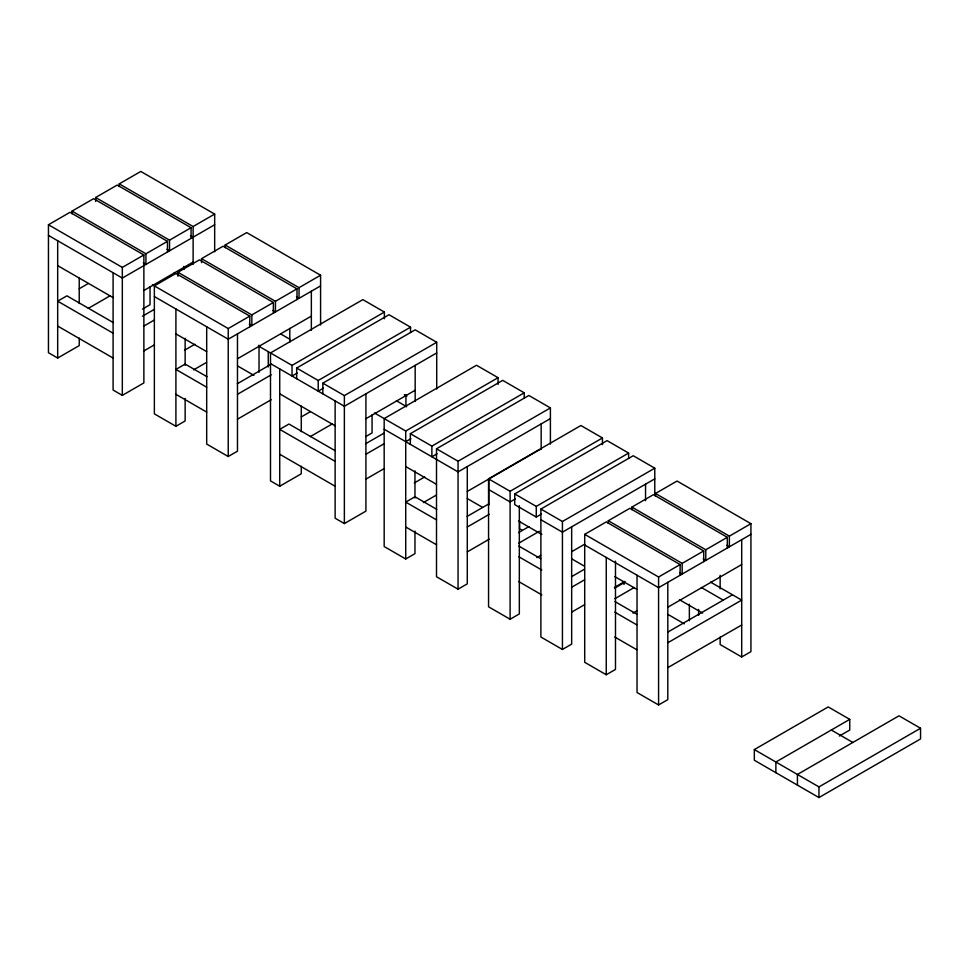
<?xml version="1.0" encoding="UTF-8"?>
<svg xmlns="http://www.w3.org/2000/svg" width="969" height="969" viewBox="0 0 969 969"><rect width="100%" height="100%" fill="white"/><g stroke="black" fill="none" stroke-linecap="round" stroke-linejoin="round"><path stroke-width="1.45" d="M79.228 338.084L79.228 345.606L57.68 358.046L48.45 352.716L48.45 224.747L69.998 212.308L143.872 254.968L143.872 382.925L122.324 395.364L113.094 390.035L113.094 272.737M72.045 213.786L72.045 211.121L93.593 198.681L167.48 241.342L167.48 252.001M95.652 201.504L95.652 197.494L117.201 185.055L191.075 227.715L191.075 238.374M119.248 186.545L119.248 183.88L140.796 171.44L214.67 214.088L214.67 251.819M79.228 288.726L88.3 283.493M48.45 224.747L122.324 267.408L143.872 254.968M72.045 211.121L145.931 253.781L167.48 241.342M95.652 197.494L169.527 240.155L191.075 227.715M119.248 183.88L193.122 226.528L214.67 214.088M214.67 224.747L122.324 278.067L48.45 235.419M88.3 308.372L110.333 295.654M143.872 290.506L193.122 262.078M175.91 273.452L154.362 285.891L154.362 413.86L175.91 426.299L185.14 420.97L185.14 398.404M177.957 276.274L177.957 272.277L199.505 259.837L273.391 302.485L273.391 313.144M201.564 262.647L201.564 258.65L223.112 246.211L296.986 288.859L296.986 299.518M225.159 247.689L225.159 245.024L246.707 232.584L320.582 275.232L320.582 324.99M142.431 309.123L150.038 304.726L150.038 286.679M142.419 316.233L154.083 309.499M143.872 326.056L154.241 320.061M143.872 350.935L154.241 344.952M184.498 350.257L194.866 344.261M152.399 284.765L228.236 328.552L249.784 316.112L249.784 326.771M177.957 272.277L251.843 314.925L273.391 302.485M201.564 258.65L275.438 301.298L296.986 288.859M225.159 245.024L299.033 287.672L320.582 275.232M320.582 285.903L228.236 339.211L154.362 296.562M193.57 369.892L206.53 362.406M237.478 358.76L311.352 316.112M237.308 383.736L271.005 364.283M237.478 394.31L271.175 374.858M259.026 346.321L292.044 365.386L384.39 312.066L384.39 318.728M296.659 378.709L296.659 368.05L389.005 314.731L410.553 327.171L410.553 332.512M297.241 373.041L292.044 376.045L292.044 365.386M237.478 419.189L271.175 399.737M296.659 368.05L318.207 380.49L410.553 327.171M322.822 393.826L322.822 383.155L415.168 329.835L436.716 342.287L436.716 389.041M323.404 388.157L318.207 391.161L318.207 380.49M206.688 326.771L206.688 444.068L228.236 456.508L237.478 451.179L237.478 333.881M301.274 416.924L310.346 411.692M322.822 383.155L344.37 395.594L436.716 342.287M436.716 352.946L344.37 406.265L270.496 363.605M310.346 436.571L332.379 423.853M365.919 418.705L415.168 390.265M384.39 312.066L362.842 299.627L270.496 352.946L270.496 480.903L279.726 486.232L301.274 473.793L301.274 466.283M365.737 436.583L372.072 432.925L372.072 414.877M365.749 443.681L383.906 433.204M374.434 412.964L405.72 431.023L498.066 377.704L498.066 384.366M365.919 454.243L384.063 443.766M410.335 444.347L410.335 433.688L502.693 380.369L524.241 392.808L524.241 398.138M405.72 441.682L410.929 438.678M365.919 479.122L384.063 468.657M410.335 433.688L431.883 446.128L524.241 392.808M467.288 466.561L467.288 583.859L458.058 589.188L436.51 576.749L436.51 448.792L528.856 395.473L550.404 407.913L550.404 444.141M437.092 453.783L431.883 456.787L431.883 446.128M414.308 482.937L424.676 476.954M335.129 400.924L335.129 518.221L344.37 523.563L365.919 511.123L365.919 393.826M436.51 448.792L458.058 461.232L550.404 407.913M550.404 418.584L458.058 471.891L384.172 429.243M423.38 502.572L436.341 495.098M519.336 505.636L519.336 613.91L510.106 619.239L488.558 606.8L488.558 478.843L580.903 425.524L602.452 437.964L602.452 444.626M467.288 491.44L539.866 449.543M488.558 478.843L510.106 491.283L602.452 437.964M467.131 516.416L489.163 503.698M541.465 514.054L536.269 517.046L514.721 504.607L514.721 493.948L607.066 440.629L628.615 453.068L628.615 458.41M498.066 377.704L476.518 365.265L384.172 418.584L384.172 546.54L405.72 558.98L414.962 553.65L414.962 531.097M515.302 498.938L510.106 501.942L488.558 489.502M467.288 526.991L489.321 514.273M514.721 493.948L536.269 506.387L628.615 453.068M571.662 526.821L571.662 644.119L562.432 649.46L540.884 637.021L540.884 509.052L633.229 455.733L654.778 468.184L654.778 495.389M467.288 551.87L489.321 539.152M518.524 532.623L528.892 526.639M518.694 543.197L539.43 531.23M540.884 509.052L562.432 521.492L654.778 468.184M654.778 478.843L562.432 532.163L540.884 519.723M536.838 557.599L540.726 555.358M615.485 561.148L615.485 669.422L606.255 674.751L584.707 662.311L584.707 534.355L606.255 521.916L680.129 564.564L680.129 575.223M608.302 523.393L608.302 520.728L629.85 508.289L703.724 550.937L703.724 561.608M631.897 509.767L631.897 507.102L653.445 494.662L727.331 537.311L727.331 547.982M655.504 496.14L655.504 493.475L677.052 481.036L750.927 523.684L750.927 651.652L741.697 656.982L720.149 644.542L720.149 637.021M571.662 551.712L584.622 544.227M571.504 576.688L584.464 569.203M571.662 587.25L584.622 579.765M571.662 612.129L584.622 604.656M614.443 587.444L624.811 581.448M614.673 588.135L625.041 582.151M614.831 598.709L634.283 587.48M584.707 534.355L658.581 577.003L680.129 564.564M608.302 520.728L682.176 563.377L703.724 550.937M631.897 507.102L705.783 549.75L727.331 537.311M655.504 493.475L729.378 536.136L750.927 523.684M750.927 534.355L658.581 587.674L584.707 545.014M632.987 613.111L636.875 610.87M667.811 607.224L741.697 564.564M667.653 632.188L732.479 594.796M667.811 642.762L741.697 600.114L710.568 582.139M667.811 667.641L741.697 624.993M637.033 575.223L637.033 692.52L658.581 704.972L667.811 699.63L667.811 582.333M797.426 785.12L797.426 774.461L899.002 715.812L920.55 728.252L920.55 738.923L818.962 797.56L754.33 760.241L754.33 749.582L828.204 706.934L849.752 719.373L849.752 730.032L839.384 736.016M849.752 719.373L775.878 762.022L775.878 772.681M754.33 749.582L818.962 786.901L920.55 728.252M190.53 235.697L193.122 237.187M296.441 296.841L299.033 298.343L299.033 287.672M726.786 545.293L729.378 546.795L729.378 536.136M166.934 249.324L169.527 250.814L169.527 240.155M272.846 310.468L275.438 311.957L275.438 301.298M703.191 558.919L705.783 560.421L705.783 549.75M404.291 394.649L406.859 396.139M174.299 272.531L249.784 316.112M280.828 334.026L289.804 339.211M396.345 400.73L406.653 406.677M143.339 262.95L145.931 264.44L145.931 253.781M249.251 324.094L251.843 325.584L251.843 314.925M679.584 572.546L682.176 574.048L682.176 563.377M701.326 587.468L723.249 600.126M679.414 599.702L702.622 613.098M518.609 521.068L541.804 534.464M614.746 576.579L636.669 589.237M237.478 365.87L253.951 375.391M467.288 498.55L482.501 507.332M522.158 530.237L519.614 528.771L519.614 521.249M571.662 558.822L584.343 566.138M667.811 614.334L684.296 623.842M57.68 265.627L113.094 297.616M175.91 333.881L206.688 351.65M279.726 393.826L335.129 425.815M405.72 466.561L436.51 484.343M518.815 546.08L540.726 558.725M614.988 601.604L636.899 614.249M831.305 730.02L852.853 742.46M113.312 322.616L66.922 295.836L57.68 301.177L113.094 333.166M206.942 376.687L185.14 364.09L175.91 369.431L206.688 387.2M335.347 450.815L288.956 424.034L279.726 429.364L335.129 461.353M436.765 509.367L414.962 496.782L405.72 502.112L436.51 519.881M518.609 556.618L541.804 570.014M614.77 612.142L636.681 624.787M518.609 581.497L541.804 594.893M614.77 637.021L636.681 649.678M57.68 326.056L113.094 358.046M175.91 394.31L206.688 412.079M279.726 454.243L335.129 486.232M405.72 526.991L436.51 544.76M818.962 786.901L818.962 797.56M741.697 539.685L741.697 656.982M720.149 575.368L720.149 588.898M698.601 609.404L698.601 615.424M689.359 604.208L689.359 620.754M658.581 577.003L658.581 704.972M645.548 484.173L645.548 500.719M624 581.509L624 584.525M606.255 557.454L606.255 674.751M562.432 521.492L562.432 649.46M541.162 423.913L541.162 449.471M536.269 506.387L536.269 517.046M510.106 491.283L510.106 619.239M488.836 479.413L488.836 504.982M458.058 461.232L458.058 589.188M415.168 365.386L415.168 401.481M414.962 470.934L414.962 498.005M405.938 394.637L405.938 406.677M405.72 431.023L405.72 558.98M344.37 395.594L344.37 523.563M311.352 291.233L311.352 330.332M301.274 406.12L301.274 431.689M289.804 328.418L289.804 342.142M279.726 368.935L279.726 486.232M268.256 351.929L268.256 366.972M259.026 345.23L259.026 372.302M228.236 328.552L228.236 456.508M193.122 226.528L193.122 264.258M185.14 338.254L185.14 365.325M183.892 266.451L183.892 269.455M175.91 309.002L175.91 426.299M122.324 267.408L122.324 395.364M79.228 277.933L79.228 303.491M57.68 240.748L57.68 358.046"/></g></svg>
